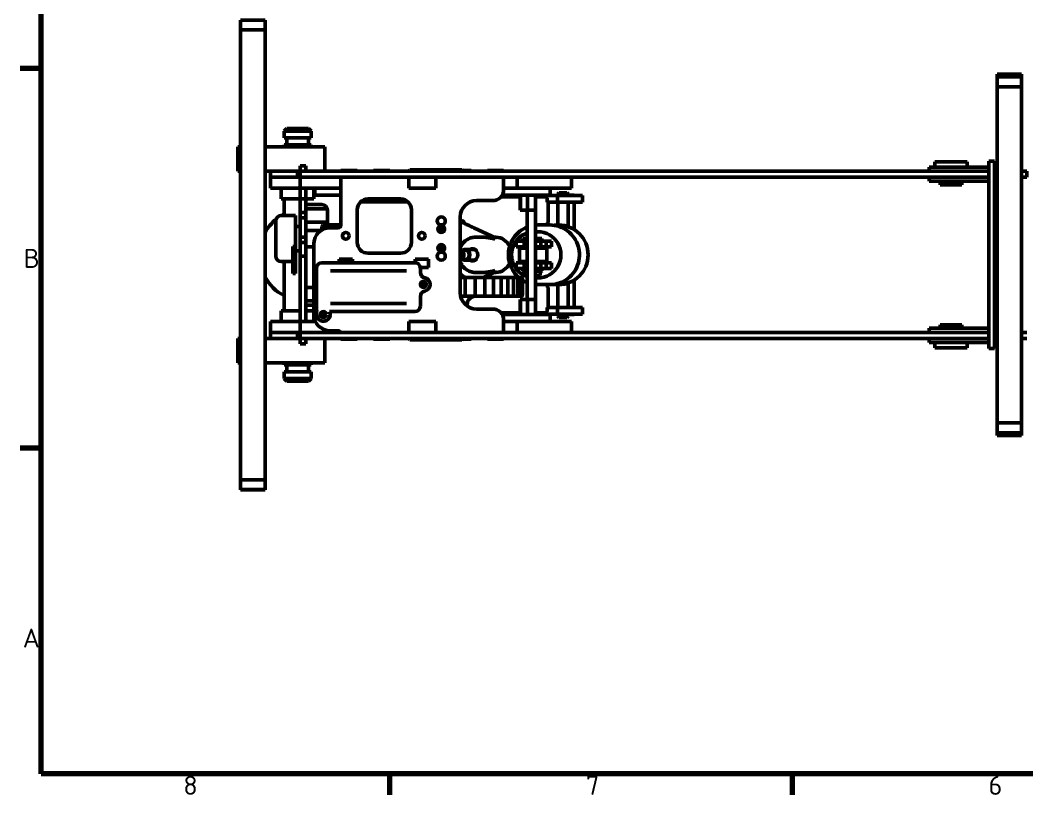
# Model space of a CAD drawing. Header units: millimetres. Extents: x 0 to 1188, y 0 to 840.
# Drawn here: x 12.2 to 383.5, y 12.2 to 297.8 of the extents above; entities that cross this region are included whole.
import ezdxf

# ---------------------------------------------------------------- set-up
doc = ezdxf.new("R2010")
doc.units = ezdxf.units.MM
doc.header["$LTSCALE"] = 2
doc.layers.add('Rahmen (ISO)', color=7, linetype='Continuous', lineweight=70)
doc.layers.add('Sichtbar (ISO)', color=7, linetype='Continuous', lineweight=50)
doc.styles.add('Notiztext (DIN)', font='isocpeur.ttf')

# ---------------------------------------------------------------- blocks, each defined once
blk = doc.blocks.new('Ränder Vorgaberahmen')
at = {"layer": 'Rahmen (ISO)'}
for p, q in [((10, 140), (6.1, 140)), ((10, 70), (6.1, 70)), ((74.25, 10), (74.25, 6.1)), ((148.5, 10), (148.5, 6.1))]:
    blk.add_line(p, q, dxfattribs=at)
at = {"layer": 'Rahmen (ISO)', "flags": 128}
blk.add_lwpolyline([(10, 10), (10, 410), (584, 410), (584, 10), (10, 10)], dxfattribs=at)
at = {"layer": 'Rahmen (ISO)', "char_height": 3.5, "attachment_point": 7, "style": 'Notiztext (DIN)'}
for s, insert in [('B', (6.75, 103.25)), ('A', (6.58, 33.25)), ('8', (36.2, 6.1)), ('7', (110.45, 6.1)), ('6', (184.7, 6.1))]:
    blk.add_mtext(s, dxfattribs=dict(at, insert=insert))

msp = doc.modelspace()

# ---------------------------------------------------------------- linework, layer by layer
at = {"layer": 'Sichtbar (ISO)'}
for p, q in [((102.53, 297.84), (93.53, 297.84)), ((93.53, 294.31), (93.53, 297.84)), ((102.53, 294.31), (102.53, 297.84)), ((93.53, 294.31), (102.53, 294.31)), ((93.53, 282.59), (93.53, 294.31)), ((102.53, 294.31), (102.53, 282.59)), ((93.53, 282.59), (93.53, 253.78)), ((102.53, 253.78), (102.53, 282.59)), ((372.53, 276.9), (372.53, 277.9)), ((381.53, 277.9), (372.53, 277.9)), ((381.53, 276.9), (372.53, 276.9)), ((372.53, 273.31), (372.53, 276.9)), ((381.53, 277.9), (381.53, 276.9)), ((381.53, 273.31), (381.53, 276.9)), ((372.53, 273.31), (381.53, 273.31)), ((372.53, 266.75), (372.53, 273.31)), ((381.53, 273.31), (381.53, 266.75)), ((372.53, 266.75), (372.53, 256.9)), ((381.53, 256.9), (381.53, 266.75)), ((110.53, 257.91), (109.53, 256.91)), ((119.53, 256.91), (109.53, 256.91)), ((109.53, 256.91), (109.53, 254.41)), ((110.53, 257.91), (118.53, 257.91)), ((118.53, 257.91), (119.53, 256.91)), ((119.53, 256.91), (119.53, 254.41)), ((372.53, 165.72), (372.53, 256.9)), ((381.53, 256.9), (381.53, 165.72)), ((93.53, 168.84), (93.53, 253.78)), ((102.53, 253.78), (102.53, 168.84)), ((119.53, 254.41), (109.53, 254.41)), ((110.53, 251.91), (110.53, 254.41)), ((118.53, 251.91), (118.53, 254.41)), ((92.53, 249.11), (92.53, 251.11)), ((93.53, 251.11), (92.53, 251.11)), ((92.53, 244.11), (92.53, 249.11)), ((114.53, 251.11), (102.53, 251.11)), ((102.53, 242.11), (102.53, 251.11)), ((109.53, 251.91), (119.53, 251.91)), ((109.53, 251.91), (109.53, 251.11)), ((114.53, 251.11), (124.53, 251.11)), ((119.53, 251.91), (119.53, 251.11)), ((124.53, 242.11), (124.53, 251.11)), ((349.53, 243.61), (349.53, 245.61)), ((361.53, 245.61), (349.53, 245.61)), ((361.53, 243.61), (361.53, 245.61)), ((369.53, 242.81), (369.53, 245.81)), ((371.53, 245.81), (369.53, 245.81)), ((371.53, 245.81), (371.53, 242.81)), ((92.53, 242.11), (92.53, 244.11)), ((92.53, 242.11), (93.53, 242.11)), ((111.99, 242.11), (102.53, 242.11)), ((104.53, 242.11), (104.53, 239.91)), ((111.99, 242.11), (112.56, 242.11)), ((114.53, 242.11), (112.56, 242.11)), ((114.53, 242.11), (115.53, 242.11)), ((114.53, 242.11), (114.53, 239.91)), ((115.53, 242.11), (115.53, 244.11)), ((117.53, 244.11), (115.53, 244.11)), ((115.53, 242.11), (117.29, 242.11)), ((115.53, 242.11), (115.53, 239.91)), ((117.29, 242.11), (127.18, 242.11)), ((117.53, 244.11), (117.53, 242.11)), ((127.18, 242.11), (132.84, 242.11)), ((130.53, 242.41), (136.53, 242.41)), ((130.53, 242.41), (130.53, 242.11)), ((132.84, 242.11), (188.21, 242.11)), ((136.53, 242.41), (136.53, 242.11)), ((142.53, 242.41), (148.53, 242.41)), ((142.53, 242.11), (142.53, 242.41)), ((148.53, 242.41), (148.53, 242.11)), ((155.93, 242.61), (155.53, 242.21)), ((172.53, 242.21), (155.53, 242.21)), ((155.53, 242.11), (155.53, 242.21)), ((155.93, 242.61), (175.13, 242.61)), ((178.53, 242.41), (172.53, 242.41)), ((172.53, 242.41), (172.53, 242.11)), ((175.13, 242.61), (175.33, 242.41)), ((178.53, 242.11), (178.53, 242.41)), ((190.53, 242.41), (184.53, 242.41)), ((184.53, 242.41), (184.53, 242.11)), ((188.21, 242.11), (193.87, 242.11)), ((190.53, 242.11), (190.53, 242.41)), ((193.87, 242.11), (214.88, 242.11)), ((219.19, 242.11), (214.88, 242.11)), ((219.19, 242.11), (369.53, 242.11)), ((347.53, 243.61), (349.03, 243.61)), ((347.53, 243.61), (347.53, 242.11)), ((349.03, 243.61), (362.3, 243.61)), ((362.3, 243.61), (363.66, 243.61)), ((365.03, 243.61), (363.66, 243.61)), ((365.03, 243.61), (369.53, 243.61)), ((369.53, 179.81), (369.53, 242.81)), ((371.53, 243.61), (372.53, 243.61)), ((371.53, 179.81), (371.53, 242.81)), ((372.53, 242.11), (371.53, 242.11)), ((382.21, 242.11), (381.53, 242.11)), ((382.21, 242.11), (383.53, 242.11)), ((383.53, 239.91), (383.53, 242.11)), ((108.98, 239.91), (104.53, 239.91)), ((104.53, 239.91), (104.53, 235.91)), ((108.98, 239.91), (112.56, 239.91)), ((112.56, 239.91), (113.74, 239.91)), ((114.53, 239.91), (113.74, 239.91)), ((115.53, 239.91), (114.53, 239.91)), ((117.29, 239.91), (115.53, 239.91)), ((115.53, 239.91), (115.53, 235.91)), ((117.29, 239.91), (127.18, 239.91)), ((132.84, 239.91), (127.18, 239.91)), ((130.53, 239.91), (130.53, 222.31)), ((188.21, 239.91), (132.84, 239.91)), ((155.53, 239.91), (155.53, 235.91)), ((165.53, 239.91), (165.53, 235.91)), ((193.87, 239.91), (188.21, 239.91)), ((190.53, 235.31), (190.53, 239.91)), ((195.53, 239.91), (193.87, 239.91)), ((195.53, 239.91), (195.57, 239.91)), ((215.43, 239.91), (195.57, 239.91)), ((195.57, 239.91), (195.57, 235.91)), ((215.43, 239.91), (219.19, 239.91)), ((215.53, 235.91), (215.53, 239.91)), ((369.53, 239.91), (219.19, 239.91)), ((347.53, 239.91), (347.53, 238.41)), ((349.03, 238.41), (347.53, 238.41)), ((362.3, 238.41), (349.03, 238.41)), ((351.53, 238.41), (351.53, 237.11)), ((359.53, 238.41), (359.53, 237.11)), ((363.66, 238.41), (362.3, 238.41)), ((363.66, 238.41), (365.03, 238.41)), ((365.03, 238.41), (369.53, 238.41)), ((371.53, 239.91), (372.53, 239.91)), ((371.53, 238.41), (372.53, 238.41)), ((381.53, 239.91), (382.21, 239.91)), ((383.53, 239.91), (382.21, 239.91)), ((110.03, 235.91), (104.53, 235.91)), ((108.53, 231.91), (108.53, 235.91)), ((110.03, 235.91), (115.53, 235.91)), ((115.53, 235.91), (130.53, 235.91)), ((115.53, 235.91), (115.53, 233.91)), ((117.53, 233.91), (117.53, 235.91)), ((120.53, 231.91), (120.53, 235.91)), ((120.95, 235.81), (120.53, 235.81)), ((120.95, 235.91), (120.95, 233.31)), ((155.53, 235.91), (165.53, 235.91)), ((190.53, 235.91), (195.57, 235.91)), ((195.57, 235.91), (215.53, 235.91)), ((207.65, 235.91), (207.65, 233.31)), ((211, 234.21), (210.5, 233.71)), ((211, 234.21), (213.8, 234.21)), ((213.8, 234.21), (214.3, 233.71)), ((351.53, 237.11), (359.53, 237.11)), ((115.53, 231.91), (108.53, 231.91)), ((109.53, 225.81), (109.53, 231.91)), ((115.53, 233.91), (115.53, 231.91)), ((117.53, 231.91), (115.53, 231.91)), ((115.53, 230.91), (115.53, 231.91)), ((115.53, 227.91), (115.53, 230.91)), ((117.53, 231.91), (117.53, 233.91)), ((120.53, 231.91), (117.53, 231.91)), ((117.53, 231.91), (117.53, 230.91)), ((117.53, 227.91), (117.53, 230.91)), ((120.95, 233.31), (130.53, 233.31)), ((137.77, 230.81), (155.28, 230.81)), ((155.17, 230.91), (137.88, 230.91)), ((140.16, 230.91), (140.16, 231.89)), ((140.53, 231.91), (152.53, 231.91)), ((141.13, 231.91), (141.13, 230.91)), ((141.24, 231.31), (141.38, 231.31)), ((141.49, 231.91), (141.49, 230.91)), ((144.49, 231.91), (144.49, 230.91)), ((153.93, 230.91), (152.95, 231.89)), ((180.53, 231.31), (186.53, 231.31)), ((189.57, 232.71), (196.64, 232.71)), ((189.93, 233.21), (196.64, 233.21)), ((189.99, 233.31), (207.65, 233.31)), ((196.64, 229.31), (196.64, 233.31)), ((196.81, 233.31), (196.81, 229.31)), ((199.31, 229.31), (199.31, 233.31)), ((199.31, 229.31), (199.31, 233.31)), ((202.31, 233.31), (202.31, 229.31)), ((202.31, 233.21), (205.38, 233.21)), ((202.31, 232.71), (205.44, 232.71)), ((210.44, 233.21), (205.38, 233.21)), ((205.38, 233.21), (205.38, 232.71)), ((206.65, 230.71), (206.65, 231.71)), ((206.65, 230.71), (206.92, 230.71)), ((206.84, 233.31), (206.84, 233.21)), ((206.92, 230.71), (210.44, 230.71)), ((206.92, 230.71), (206.92, 223.21)), ((210.17, 233.21), (210.17, 233.31)), ((210.5, 233.31), (210.17, 233.31)), ((210.44, 230.71), (210.44, 233.21)), ((217.73, 233.21), (210.44, 233.21)), ((217.73, 230.71), (210.44, 230.71)), ((214.3, 233.71), (210.5, 233.71)), ((210.5, 233.21), (210.5, 233.71)), ((210.5, 222.31), (210.5, 230.71)), ((214.3, 233.21), (214.3, 233.71)), ((214.3, 233.31), (216.51, 233.31)), ((214.3, 221.71), (214.3, 230.71)), ((216.51, 233.21), (216.51, 233.31)), ((216.51, 220.66), (216.51, 230.71)), ((217.73, 233.21), (219.68, 233.21)), ((219.68, 230.71), (217.73, 230.71)), ((219.68, 233.21), (219.68, 230.71)), ((115.53, 226.91), (115.53, 227.91)), ((115.53, 226.91), (117.53, 226.91)), ((115.53, 226.91), (115.53, 224.91)), ((117.53, 229.81), (123.53, 229.81)), ((125.46, 228.31), (117.53, 228.31)), ((117.53, 227.91), (117.53, 226.91)), ((117.53, 224.91), (117.53, 226.91)), ((125.53, 227.81), (125.53, 222.31)), ((136.53, 215.91), (136.53, 227.91)), ((156.53, 227.91), (156.53, 215.91)), ((196.8, 227.81), (196.65, 227.81)), ((196.8, 227.81), (199.3, 227.81)), ((199.3, 227.81), (202.3, 227.81)), ((106.53, 210.81), (106.53, 223.81)), ((113.73, 225.81), (108.53, 225.81)), ((113.73, 214.44), (113.73, 225.81)), ((115.53, 223.91), (115.53, 224.91)), ((117.53, 224.91), (115.53, 224.91)), ((115.53, 223.91), (115.53, 218.81)), ((117.53, 224.91), (117.53, 223.91)), ((117.53, 218.81), (117.53, 223.91)), ((117.53, 223.31), (119.61, 223.31)), ((125.53, 223.31), (119.61, 223.31)), ((174.53, 197.31), (174.53, 225.31)), ((175.15, 223.81), (174.53, 223.81)), ((175.99, 222.93), (176.57, 222.67)), ((199.16, 226.31), (199.16, 219.18)), ((199.26, 220.31), (199.26, 226.31)), ((202.26, 226.31), (202.26, 220.31)), ((206.92, 223.21), (206.67, 223.21)), ((206.68, 222.71), (206.68, 223.21)), ((113.73, 221.81), (115.53, 221.81)), ((117.53, 220.31), (123.21, 220.31)), ((123.43, 221.81), (123.93, 222.31)), ((123.43, 220.45), (123.43, 221.81)), ((123.93, 222.31), (123.93, 220.72)), ((130.53, 222.31), (123.93, 222.31)), ((129.53, 221.31), (126.53, 221.31)), ((179.58, 221.27), (186.2, 218.21)), ((202.26, 219.81), (203.19, 219.81)), ((203.24, 222.31), (207.55, 222.31)), ((210.69, 222.31), (210.74, 222.31)), ((115.53, 217.81), (115.53, 218.81)), ((115.53, 217.81), (117.53, 217.81)), ((115.53, 217.81), (115.53, 215.81)), ((117.53, 215.81), (115.53, 215.81)), ((115.53, 214.81), (115.53, 215.81)), ((117.53, 218.81), (117.53, 217.81)), ((117.53, 215.81), (117.53, 217.81)), ((117.53, 215.81), (117.53, 214.81)), ((180.01, 217.81), (183, 217.81)), ((186.21, 218.2), (187.24, 217.71)), ((187.04, 217.81), (187.72, 217.81)), ((187.24, 217.08), (187.24, 217.71)), ((195.15, 216.31), (195.12, 216.31)), ((195.12, 216.31), (195.12, 216.31)), ((195.12, 214.31), (195.12, 216.31)), ((198.16, 216.31), (195.15, 216.31)), ((195.15, 216.31), (195.15, 214.31)), ((197.63, 217.31), (199.16, 217.31)), ((197.63, 217.31), (197.63, 216.31)), ((199.16, 216.31), (198.16, 216.31)), ((198.16, 214.31), (198.16, 216.31)), ((199.16, 218.31), (199.16, 216.31)), ((199.16, 216.31), (199.17, 216.31)), ((199.17, 216.31), (199.16, 216.31)), ((199.16, 214.31), (199.16, 216.31)), ((199.17, 216.31), (199.17, 214.31)), ((199.17, 214.31), (199.17, 216.31)), ((199.22, 214.31), (199.22, 216.31)), ((199.22, 216.31), (199.25, 216.31)), ((199.25, 216.31), (199.22, 216.31)), ((199.22, 214.31), (199.22, 216.31)), ((199.25, 216.31), (199.25, 214.31)), ((199.25, 214.31), (199.25, 216.31)), ((199.27, 204.31), (199.27, 218.31)), ((202.27, 218.31), (202.27, 204.31)), ((202.27, 217.31), (204.63, 217.31)), ((202.27, 216.31), (204.27, 216.31)), ((202.27, 216.31), (202.27, 214.31)), ((206.26, 216.31), (204.27, 216.31)), ((204.27, 216.31), (204.27, 214.31)), ((204.63, 217.31), (204.63, 216.31)), ((206.26, 214.31), (206.26, 216.31)), ((208.23, 216.31), (206.26, 216.31)), ((208.23, 214.31), (208.23, 216.31)), ((112.73, 214.44), (113.73, 214.44)), ((112.73, 204.44), (112.73, 214.44)), ((113.73, 204.44), (113.73, 214.44)), ((113.73, 212.81), (115.53, 212.81)), ((115.53, 214.81), (115.53, 211.81)), ((115.53, 210.81), (115.53, 211.81)), ((117.53, 211.81), (117.53, 214.81)), ((117.53, 214.31), (120.53, 214.31)), ((117.53, 211.81), (117.53, 210.81)), ((120.53, 215.31), (120.53, 189.31)), ((152.53, 211.91), (140.53, 211.91)), ((176.35, 213.06), (174.53, 213.06)), ((179.93, 213.31), (176.35, 213.31)), ((195.12, 214.31), (195.15, 214.31)), ((195.12, 214.31), (195.12, 214.31)), ((195.15, 214.31), (198.16, 214.31)), ((196.39, 213.81), (199.16, 213.81)), ((196.39, 213.81), (196.39, 208.81)), ((198.13, 213.81), (198.13, 214.31)), ((198.16, 214.31), (199.16, 214.31)), ((199.16, 214.31), (199.16, 208.31)), ((199.17, 214.31), (199.16, 214.31)), ((199.17, 214.31), (199.16, 214.31)), ((199.25, 214.31), (199.22, 214.31)), ((199.22, 214.31), (199.25, 214.31)), ((202.27, 214.31), (204.27, 214.31)), ((202.27, 213.81), (205.86, 213.81)), ((204.13, 213.81), (204.13, 214.31)), ((204.27, 214.31), (206.26, 214.31)), ((206.45, 213.81), (205.86, 213.81)), ((206.26, 214.31), (208.23, 214.31)), ((206.45, 213.81), (206.45, 208.81)), ((112.73, 208.81), (108.53, 208.81)), ((109.53, 190.71), (109.53, 208.81)), ((115.53, 210.81), (115.53, 209.81)), ((115.53, 210.81), (117.53, 210.81)), ((115.53, 209.81), (115.53, 186.71)), ((117.53, 209.81), (117.53, 210.81)), ((117.53, 186.71), (117.53, 209.81)), ((157.82, 208.41), (123.54, 208.41)), ((134.79, 209.66), (129.84, 209.66)), ((129.84, 209.66), (129.84, 208.41)), ((134.79, 208.41), (134.79, 209.66)), ((157.89, 209.66), (157.89, 208.41)), ((162.84, 209.66), (157.89, 209.66)), ((162.84, 209.66), (162.84, 206.66)), ((176.35, 209.56), (174.53, 209.56)), ((179.93, 209.31), (176.35, 209.31)), ((195.15, 208.31), (195.12, 208.31)), ((195.12, 208.31), (195.12, 208.31)), ((195.12, 206.31), (195.12, 208.31)), ((198.16, 208.31), (195.15, 208.31)), ((195.15, 208.31), (195.15, 206.31)), ((199.16, 208.81), (196.39, 208.81)), ((198.13, 208.31), (198.13, 208.81)), ((199.16, 208.31), (198.16, 208.31)), ((198.16, 206.31), (198.16, 208.31)), ((199.16, 208.31), (199.17, 208.31)), ((199.17, 208.31), (199.16, 208.31)), ((199.16, 206.31), (199.16, 208.31)), ((199.17, 208.31), (199.17, 206.31)), ((199.17, 206.31), (199.17, 208.31)), ((199.22, 206.31), (199.22, 208.31)), ((199.22, 208.31), (199.25, 208.31)), ((199.25, 208.31), (199.22, 208.31)), ((199.22, 206.31), (199.22, 208.31)), ((199.25, 208.31), (199.25, 206.31)), ((199.25, 206.31), (199.25, 208.31)), ((205.86, 208.81), (202.27, 208.81)), ((202.27, 208.31), (204.27, 208.31)), ((202.27, 208.31), (202.27, 206.31)), ((204.13, 208.31), (204.13, 208.81)), ((206.26, 208.31), (204.27, 208.31)), ((204.27, 208.31), (204.27, 206.31)), ((206.45, 208.81), (205.86, 208.81)), ((206.26, 206.31), (206.26, 208.31)), ((208.23, 208.31), (206.26, 208.31)), ((208.23, 206.31), (208.23, 208.31)), ((113.73, 204.44), (112.73, 204.44)), ((121.54, 206.41), (121.54, 191.39)), ((126.68, 205.41), (154.68, 205.41)), ((162.84, 206.66), (159.8, 206.66)), ((159.82, 204.82), (159.82, 206.41)), ((180.01, 204.81), (183, 204.81)), ((186.2, 204.41), (183.16, 203.01)), ((187.24, 204.91), (186.21, 204.42)), ((187.04, 204.81), (187.72, 204.81)), ((187.24, 204.91), (187.24, 205.54)), ((195.12, 206.31), (195.15, 206.31)), ((195.12, 206.31), (195.12, 206.31)), ((195.15, 206.31), (198.16, 206.31)), ((197.63, 205.81), (199.16, 205.81)), ((197.63, 205.43), (197.63, 205.81)), ((197.63, 205.43), (199.16, 205.43)), ((197.76, 205.31), (197.63, 205.43)), ((199.16, 205.31), (197.76, 205.31)), ((198.13, 206.11), (198.13, 206.31)), ((198.13, 206.11), (199.16, 206.11)), ((198.31, 205.81), (198.13, 206.11)), ((198.27, 203.71), (198.13, 205.31)), ((198.16, 206.31), (199.16, 206.31)), ((199.16, 206.31), (199.16, 204.31)), ((199.17, 206.31), (199.16, 206.31)), ((199.17, 206.31), (199.16, 206.31)), ((199.25, 206.31), (199.22, 206.31)), ((199.22, 206.31), (199.25, 206.31)), ((202.27, 206.31), (204.27, 206.31)), ((202.27, 206.11), (204.13, 206.11)), ((202.27, 205.81), (204.63, 205.81)), ((202.27, 205.43), (204.63, 205.43)), ((204.51, 205.31), (202.27, 205.31)), ((203.96, 205.81), (204.13, 206.11)), ((203.99, 203.71), (204.13, 205.31)), ((204.13, 206.11), (204.13, 206.31)), ((204.27, 206.31), (206.26, 206.31)), ((204.51, 205.31), (204.63, 205.43)), ((204.63, 205.43), (204.63, 205.81)), ((206.26, 206.31), (208.23, 206.31)), ((175.55, 203.01), (174.53, 203.01)), ((175.55, 203.01), (175.72, 203.01)), ((175.75, 203.01), (175.72, 203.01)), ((179.27, 203.01), (175.75, 203.01)), ((176.35, 202.41), (176.35, 196.61)), ((179.27, 203.01), (179.43, 203.01)), ((182.77, 203.01), (179.43, 203.01)), ((180.04, 196.61), (180.04, 202.41)), ((182.77, 203.01), (182.91, 203.01)), ((185.98, 203.01), (182.91, 203.01)), ((183.55, 196.61), (183.55, 202.41)), ((185.98, 203.01), (186.11, 203.01)), ((188.86, 203.01), (186.11, 203.01)), ((186.77, 196.61), (186.77, 202.41)), ((188.86, 203.01), (188.97, 203.01)), ((191.35, 203.01), (188.97, 203.01)), ((189.64, 196.61), (189.64, 202.41)), ((191.35, 203.01), (191.45, 203.01)), ((193.42, 203.01), (191.45, 203.01)), ((192.13, 196.61), (192.13, 202.41)), ((193.42, 203.01), (193.5, 203.01)), ((195.03, 203.01), (193.5, 203.01)), ((194.18, 196.61), (194.18, 202.41)), ((195.03, 203.01), (195.09, 203.01)), ((196.16, 203.01), (195.09, 203.01)), ((195.76, 196.61), (195.76, 202.41)), ((196.16, 203.01), (196.2, 203.01)), ((196.79, 203.01), (196.2, 203.01)), ((196.79, 203.01), (196.8, 203.01)), ((196.9, 203.01), (196.8, 203.01)), ((196.84, 196.61), (196.84, 202.41)), ((197.42, 196.61), (197.42, 202.41)), ((197.51, 196.61), (197.51, 202.41)), ((199.16, 203.71), (198.27, 203.71)), ((199.16, 203.44), (199.16, 196.31)), ((199.26, 196.31), (199.26, 202.31)), ((202.26, 202.81), (203.19, 202.81)), ((202.26, 202.31), (202.26, 196.31)), ((203.99, 203.71), (202.27, 203.71)), ((214.3, 191.91), (214.3, 200.91)), ((216.51, 191.91), (216.51, 201.96)), ((119.61, 199.31), (117.53, 199.31)), ((119.61, 199.31), (120.53, 199.31)), ((203.24, 200.31), (207.55, 200.31)), ((206.67, 199.21), (206.92, 199.21)), ((206.68, 199.21), (206.68, 199.71)), ((206.92, 199.21), (206.92, 191.91)), ((210.5, 191.91), (210.5, 200.31)), ((210.69, 200.31), (210.74, 200.31)), ((117.53, 194.31), (120.53, 194.31)), ((154.68, 193.41), (126.68, 193.41)), ((159.82, 192.41), (159.82, 196)), ((174.67, 196.01), (175.55, 196.01)), ((175.72, 196.01), (175.55, 196.01)), ((175.72, 196.01), (175.75, 196.01)), ((175.75, 196.01), (179.27, 196.01)), ((179.43, 196.01), (179.27, 196.01)), ((179.43, 196.01), (182.77, 196.01)), ((182.91, 196.01), (182.77, 196.01)), ((182.91, 196.01), (185.98, 196.01)), ((186.11, 196.01), (185.98, 196.01)), ((186.11, 196.01), (188.86, 196.01)), ((188.97, 196.01), (188.86, 196.01)), ((188.97, 196.01), (191.35, 196.01)), ((191.45, 196.01), (191.35, 196.01)), ((191.45, 196.01), (193.42, 196.01)), ((193.5, 196.01), (193.42, 196.01)), ((193.5, 196.01), (195.03, 196.01)), ((195.09, 196.01), (195.03, 196.01)), ((195.09, 196.01), (196.16, 196.01)), ((196.2, 196.01), (196.16, 196.01)), ((196.2, 196.01), (196.79, 196.01)), ((196.64, 189.31), (196.64, 193.31)), ((196.65, 194.81), (196.8, 194.81)), ((196.8, 196.01), (196.79, 196.01)), ((196.8, 196.01), (196.9, 196.01)), ((199.3, 194.81), (196.8, 194.81)), ((196.81, 193.31), (196.81, 189.31)), ((202.3, 194.81), (199.3, 194.81)), ((199.31, 189.31), (199.31, 193.31)), ((199.31, 193.31), (199.31, 189.31)), ((202.31, 193.31), (202.31, 189.31)), ((108.53, 190.71), (115.53, 190.71)), ((108.53, 190.71), (108.53, 186.71)), ((120.53, 192.81), (117.53, 192.81)), ((117.53, 190.71), (120.53, 190.71)), ((126.28, 190.41), (157.82, 190.41)), ((186.53, 191.31), (180.53, 191.31)), ((196.64, 189.91), (189.57, 189.91)), ((196.64, 189.41), (189.93, 189.41)), ((205.44, 189.91), (202.31, 189.91)), ((205.38, 189.41), (202.31, 189.41)), ((205.38, 189.91), (205.38, 189.41)), ((205.38, 189.41), (210.44, 189.41)), ((206.65, 191.91), (206.65, 190.91)), ((206.65, 191.91), (206.92, 191.91)), ((206.84, 189.31), (206.84, 189.41)), ((210.44, 191.91), (206.92, 191.91)), ((210.17, 189.41), (210.17, 189.31)), ((210.44, 189.41), (210.44, 191.91)), ((217.73, 191.91), (210.44, 191.91)), ((217.73, 189.41), (210.44, 189.41)), ((210.5, 188.71), (210.5, 189.41)), ((214.3, 188.71), (214.3, 189.41)), ((216.51, 189.31), (216.51, 189.41)), ((217.73, 191.91), (219.68, 191.91)), ((219.68, 189.41), (217.73, 189.41)), ((219.68, 191.91), (219.68, 189.41)), ((104.53, 186.71), (110.03, 186.71)), ((104.53, 186.71), (104.53, 182.71)), ((115.53, 186.71), (110.03, 186.71)), ((121.12, 186.71), (115.53, 186.71)), ((115.53, 186.71), (115.53, 182.71)), ((120.53, 189.31), (120.53, 186.71)), ((120.53, 186.81), (120.95, 186.81)), ((120.95, 187.09), (120.95, 186.71)), ((123.29, 189.31), (124.79, 189.31)), ((165.53, 186.71), (155.53, 186.71)), ((155.53, 186.71), (155.53, 182.71)), ((165.53, 186.71), (165.53, 182.71)), ((189.99, 189.31), (207.65, 189.31)), ((190.53, 182.71), (190.53, 187.31)), ((190.53, 186.71), (195.57, 186.71)), ((215.53, 186.71), (195.57, 186.71)), ((195.57, 186.71), (195.57, 182.71)), ((207.65, 189.31), (207.65, 186.71)), ((210.5, 189.31), (210.17, 189.31)), ((210.5, 188.71), (214.3, 188.71)), ((211, 188.21), (210.5, 188.71)), ((213.8, 188.21), (211, 188.21)), ((213.8, 188.21), (214.3, 188.71)), ((214.3, 189.31), (216.51, 189.31)), ((215.53, 182.71), (215.53, 186.71)), ((104.53, 182.71), (108.98, 182.71)), ((104.53, 182.71), (104.53, 180.51)), ((108.98, 182.71), (112.56, 182.71)), ((113.74, 182.71), (112.56, 182.71)), ((113.74, 182.71), (114.53, 182.71)), ((114.53, 182.71), (115.53, 182.71)), ((114.53, 182.71), (114.53, 180.51)), ((115.53, 182.71), (117.29, 182.71)), ((115.53, 182.71), (115.53, 180.51)), ((117.29, 182.71), (127.18, 182.71)), ((126.53, 183.31), (129.53, 183.31)), ((127.18, 182.71), (132.84, 182.71)), ((132.84, 182.71), (188.21, 182.71)), ((188.21, 182.71), (193.87, 182.71)), ((193.87, 182.71), (195.53, 182.71)), ((195.53, 182.71), (195.57, 182.71)), ((195.57, 182.71), (215.43, 182.71)), ((219.19, 182.71), (215.43, 182.71)), ((219.19, 182.71), (369.53, 182.71)), ((347.53, 184.21), (349.03, 184.21)), ((347.53, 184.21), (347.53, 182.71)), ((349.03, 184.21), (362.3, 184.21)), ((359.53, 185.51), (351.53, 185.51)), ((351.53, 184.21), (351.53, 185.51)), ((359.53, 184.21), (359.53, 185.51)), ((362.3, 184.21), (363.66, 184.21)), ((365.03, 184.21), (363.66, 184.21)), ((365.03, 184.21), (369.53, 184.21)), ((371.53, 184.21), (372.53, 184.21)), ((372.53, 182.71), (371.53, 182.71)), ((382.21, 182.71), (381.53, 182.71)), ((382.21, 182.71), (383.53, 182.71)), ((92.53, 178.51), (92.53, 180.51)), ((93.53, 180.51), (92.53, 180.51)), ((92.53, 173.51), (92.53, 178.51)), ((111.99, 180.51), (102.53, 180.51)), ((102.53, 171.51), (102.53, 180.51)), ((111.99, 180.51), (112.56, 180.51)), ((112.56, 180.51), (114.53, 180.51)), ((115.53, 180.51), (114.53, 180.51)), ((117.29, 180.51), (115.53, 180.51)), ((115.53, 178.51), (115.53, 180.51)), ((115.53, 178.51), (117.53, 178.51)), ((117.29, 180.51), (127.18, 180.51)), ((117.53, 180.51), (117.53, 178.51)), ((124.53, 171.51), (124.53, 180.51)), ((132.84, 180.51), (127.18, 180.51)), ((130.53, 180.51), (130.53, 180.21)), ((130.53, 180.21), (136.53, 180.21)), ((188.21, 180.51), (132.84, 180.51)), ((136.53, 180.21), (136.53, 180.51)), ((142.53, 180.51), (142.53, 180.21)), ((142.53, 180.21), (148.53, 180.21)), ((148.53, 180.21), (148.53, 180.51)), ((155.53, 180.51), (155.53, 180.41)), ((155.53, 180.41), (172.53, 180.41)), ((155.93, 180.01), (155.53, 180.41)), ((175.13, 180.01), (155.93, 180.01)), ((172.53, 180.21), (172.53, 180.51)), ((178.53, 180.21), (172.53, 180.21)), ((175.13, 180.01), (175.33, 180.21)), ((178.53, 180.51), (178.53, 180.21)), ((184.53, 180.21), (184.53, 180.51)), ((190.53, 180.21), (184.53, 180.21)), ((193.87, 180.51), (188.21, 180.51)), ((190.53, 180.21), (190.53, 180.51)), ((214.88, 180.51), (193.87, 180.51)), ((214.88, 180.51), (219.19, 180.51)), ((369.53, 180.51), (219.19, 180.51)), ((347.53, 180.51), (347.53, 179.01)), ((349.03, 179.01), (347.53, 179.01)), ((362.3, 179.01), (349.03, 179.01)), ((349.53, 179.01), (349.53, 177.01)), ((361.53, 179.01), (361.53, 177.01)), ((363.66, 179.01), (362.3, 179.01)), ((363.66, 179.01), (365.03, 179.01)), ((365.03, 179.01), (369.53, 179.01)), ((369.53, 176.81), (369.53, 179.81)), ((371.53, 180.51), (372.53, 180.51)), ((371.53, 179.81), (371.53, 176.81)), ((371.53, 179.01), (372.53, 179.01)), ((381.53, 180.51), (382.21, 180.51)), ((383.53, 180.51), (382.21, 180.51)), ((349.53, 177.01), (361.53, 177.01)), ((369.53, 176.81), (371.53, 176.81)), ((92.53, 171.51), (92.53, 173.51)), ((92.53, 171.51), (93.53, 171.51)), ((114.53, 171.51), (102.53, 171.51)), ((109.53, 170.71), (109.53, 171.51)), ((124.53, 171.51), (114.53, 171.51)), ((119.53, 170.71), (119.53, 171.51)), ((93.53, 168.84), (93.53, 140.03)), ((102.53, 140.03), (102.53, 168.84)), ((119.53, 170.71), (109.53, 170.71)), ((109.53, 168.21), (119.53, 168.21)), ((109.53, 165.71), (109.53, 168.21)), ((110.53, 170.71), (110.53, 168.21)), ((118.53, 170.71), (118.53, 168.21)), ((119.53, 165.71), (119.53, 168.21)), ((109.53, 165.71), (119.53, 165.71)), ((110.53, 164.71), (109.53, 165.71)), ((118.53, 164.71), (110.53, 164.71)), ((118.53, 164.71), (119.53, 165.71)), ((372.53, 165.72), (372.53, 155.87)), ((381.53, 155.87), (381.53, 165.72)), ((372.53, 149.31), (372.53, 155.87)), ((381.53, 155.87), (381.53, 149.31)), ((372.53, 145.73), (372.53, 149.31)), ((381.53, 149.31), (372.53, 149.31)), ((381.53, 145.73), (381.53, 149.31)), ((372.53, 145.73), (381.53, 145.73)), ((372.53, 144.72), (372.53, 145.73)), ((381.53, 145.73), (381.53, 144.72)), ((381.53, 144.72), (372.53, 144.72)), ((93.53, 128.31), (93.53, 140.03)), ((102.53, 140.03), (102.53, 128.31)), ((102.53, 128.31), (93.53, 128.31)), ((93.53, 124.77), (93.53, 128.31)), ((102.53, 124.77), (102.53, 128.31)), ((102.53, 124.77), (93.53, 124.77)), ((93.53, 124.72), (93.53, 124.77)), ((102.53, 124.72), (93.53, 124.72)), ((102.53, 124.72), (102.53, 124.77))]:
    msp.add_line(p, q, dxfattribs=at)
for centre, radius in [((167.53, 223.81), 1.5), ((132.31, 218.31), 1.25), ((160.36, 218.31), 1.25), ((167.53, 220.81), 1.25), ((167.53, 220.81), 1.1), ((167.53, 220.81), 0.8), ((167.53, 210.81), 1.5), ((167.53, 213.81), 1.25), ((167.53, 213.81), 1.1), ((167.53, 213.81), 0.8), ((160.92, 200.41), 1.1), ((160.92, 200.41), 0.75), ((124.04, 189.31), 1.1), ((124.04, 189.31), 0.75)]:
    msp.add_circle(centre, radius, dxfattribs=at)
for centre, radius, start, end in [((186.53, 235.31), 4, 270, 0), ((140.53, 227.91), 4, 90, 180), ((152.53, 227.91), 4, 0, 90), ((180.53, 225.31), 6, 90, 180), ((123.53, 227.81), 2, 0, 90), ((117.42, 211.31), 17, 129.3994, 151.1795), ((108.53, 223.81), 2, 90, 180), ((117.42, 211.31), 17, 117.6694, 121.467), ((126.53, 215.31), 6, 90, 180), ((129.53, 222.31), 1, 270, 0), ((167.53, 223.81), 1.8, 261.3622, 278.6378), ((140.53, 215.91), 4, 180, 270), ((152.53, 215.91), 4, 270, 0), ((167.53, 210.81), 1.8, 81.3622, 98.6378), ((108.53, 210.81), 2, 180, 270), ((123.54, 206.41), 2, 90, 180), ((157.82, 206.41), 2, 0, 90), ((161.82, 204.82), 2, 180, 258.463), ((177.13, 206.01), 3, 209.9264, 270), ((117.42, 211.31), 17, 208.8205, 242.3306), ((160.92, 200.41), 2.5, 281.537, 78.463), ((175.75, 202.41), 0.6, 0, 90), ((201.13, 207.69), 4.91, 234.3365, 246.3119), ((201.13, 207.69), 4.91, 283.3115, 305.6635), ((161.82, 196), 2, 101.537, 180), ((180.53, 197.31), 6, 180, 270), ((175.75, 196.61), 0.6, 270, 0), ((180.07, 193.01), 3, 90, 192.5876), ((123.54, 191.39), 2, 180, 184.9144), ((111.58, 190.36), 10, 355.185, 4.9144), ((124.04, 189.31), 2.5, 175.185, 26.1039), ((157.82, 192.41), 2, 270, 0), ((186.53, 187.31), 4, 0, 90), ((126.53, 189.31), 6, 180, 270), ((129.53, 182.31), 1, 23.5782, 90)]:
    msp.add_arc(centre, radius, start, end, dxfattribs=at)
for centre, major_axis, ratio, start_param, end_param in [((141.24, 230.31), (0, 1), 0.022374, 0, 0.927295), ((141.38, 230.31), (0, 1), 0.022374, 5.35589, 6.283185), ((196.65, 229.31), (0, -1.5), 0.00583, 4.712389, 6.283185), ((196.8, 229.31), (0, -1.5), 0.00583, 0, 1.570796), ((199.16, 226.31), (0, 1.5), 0.00583, 4.712389, 6.283185), ((199.27, 226.31), (0, 1.5), 0.00583, 0, 1.570796), ((199.3, 229.31), (0, -1.5), 0.00583, 0, 1.570796), ((199.3, 229.31), (0, -1.5), 0.00583, 0, 1.570796), ((202.27, 226.31), (0, 1.5), 0.00583, 0, 1.570796), ((202.3, 229.31), (0, -1.5), 0.00583, 0, 1.570796), ((199.16, 219.18), (0, 1), 0.00583, 3.665191, 4.712389), ((199.27, 220.31), (0, -1), 0.00583, 4.712389, 6.283185), ((199.27, 218.31), (0, 1), 0.00583, 4.712389, 6.283185), ((202.27, 220.31), (0, -1), 0.00583, 4.712389, 6.283185), ((202.27, 218.31), (0, 1), 0.00583, 4.712389, 6.283185), ((203.19, 211.31), (0, -8.5), 0.995187, 0, 3.141593), ((210.74, 211.31), (0, 11), 0.995187, 3.141593, 6.283185), ((185.79, 216.19), (-1.22, 1.99), 0.786754, 5.406357, 6.646753), ((182.09, 211.31), (11.17, 0), 0.582004, 1.091068, 1.390392), ((187.72, 211.31), (0, 6.5), 0.872788, 5.20234, 6.283185), ((174.39, 211.31), (0, -1.75), 0.872788, 0.088246, 3.053347), ((176.35, 211.31), (0, -2), 0.872788, 5.777825, 9.930138), ((176.35, 211.31), (0, 1.75), 0.872788, 3.141593, 6.283185), ((179.03, 211.31), (0, 2.25), 0.872788, 2.66571, 6.759068), ((179.52, 211.31), (0, 2.25), 0.872788, 0.124598, 0.475882), ((179.52, 211.31), (0, -2.25), 0.872788, 5.807303, 6.158587), ((187.72, 211.31), (0, -6.5), 0.872788, 0, 1.080846), ((182.09, 211.31), (11.17, 0), 0.582004, 4.892793, 5.192118), ((185.79, 206.43), (-1.22, -1.99), 0.786754, 5.919618, 7.160013), ((199.16, 203.44), (0, 1), 0.00583, 4.712389, 5.759587), ((199.27, 204.31), (0, -1), 0.00583, 0, 1.570796), ((202.27, 204.31), (0, -1), 0.00583, 0, 1.570796), ((199.27, 202.31), (0, 1), 0.00583, 0, 1.570796), ((202.27, 202.31), (0, 1), 0.00583, 0, 1.570796), ((201.51, 207.69), (0, -4.88), 0.599356, 0.261987, 0.29423), ((200.56, 207.14), (-3.31, 3.44), 0.693367, 2.625847, 2.650389), ((196.65, 193.31), (0, 1.5), 0.00583, 0, 1.570796), ((196.8, 193.31), (0, 1.5), 0.00583, 4.712389, 6.283185), ((199.16, 196.31), (0, -1.5), 0.00583, 0, 1.570796), ((199.27, 196.31), (0, -1.5), 0.00583, 4.712389, 6.283185), ((199.3, 193.31), (0, 1.5), 0.00583, 4.712389, 6.283185), ((199.3, 193.31), (0, 1.5), 0.00583, 4.712389, 6.283185), ((202.27, 196.31), (0, -1.5), 0.00583, 4.712389, 6.283185), ((202.3, 193.31), (0, 1.5), 0.00583, 4.712389, 6.283185)]:
    msp.add_ellipse(centre, major_axis=major_axis, ratio=ratio, start_param=start_param, end_param=end_param, dxfattribs=at)
for centre, major_axis in [((196.66, 230.31), (0, 0.85)), ((196.79, 230.31), (0, 0.85)), ((196.66, 192.31), (0, -0.85)), ((196.79, 192.31), (0, -0.85))]:
    msp.add_ellipse(centre, major_axis=major_axis, ratio=0.00583, dxfattribs=at)
for points, knots in [([(206.65, 231.71), (206.65, 231.75), (206.64, 231.81), (206.63, 231.9), (206.61, 231.95), (206.55, 232.12), (206.48, 232.23), (206.3, 232.43), (206.16, 232.53), (205.85, 232.67), (205.63, 232.71), (205.44, 232.71)], [0, 0, 0, 0, 0.013473, 0.013473, 0.0286433, 0.0286433, 0.0718257, 0.0718257, 0.1392131, 0.1392131, 0.2379717, 0.2379717, 0.2379717, 0.2379717]), ([(174.53, 223.3), (174.57, 223.3), (174.61, 223.3), (174.77, 223.28), (174.88, 223.27), (175.11, 223.23), (175.23, 223.2), (175.45, 223.14), (175.56, 223.11), (175.78, 223.03), (175.89, 222.98), (175.99, 222.93)], [1.6268286, 1.6268286, 1.6268286, 1.6268286, 1.6580628, 1.6580628, 1.7453293, 1.7453293, 1.8325957, 1.8325957, 1.9198622, 1.9198622, 2.0071286, 2.0071286, 2.0071286, 2.0071286]), ([(174.71, 223.81), (174.82, 223.81), (174.94, 223.78), (175.17, 223.68), (175.27, 223.6), (175.43, 223.43), (175.5, 223.31), (175.56, 223.16), (175.57, 223.13), (175.57, 223.1)], [0.1516098, 0.1516098, 0.1516098, 0.1516098, 0.189867, 0.189867, 0.2281243, 0.2281243, 0.2657721, 0.2657721, 0.2747146, 0.2747146, 0.2747146, 0.2747146]), ([(176.05, 222.91), (176.04, 223), (176.02, 223.1), (175.94, 223.31), (175.87, 223.43), (175.71, 223.6), (175.61, 223.68), (175.38, 223.78), (175.26, 223.81), (175.15, 223.81)], [0.3131186, 0.3131186, 0.3131186, 0.3131186, 0.3409579, 0.3409579, 0.3786068, 0.3786068, 0.4168326, 0.4168326, 0.4550583, 0.4550583, 0.4550583, 0.4550583]), ([(179.58, 221.27), (179.39, 221.35), (179.21, 221.44), (178.82, 221.62), (178.63, 221.71), (178.23, 221.89), (178.02, 221.99), (177.61, 222.18), (177.41, 222.28), (176.99, 222.47), (176.78, 222.57), (176.57, 222.67)], [1.0471976, 1.0471976, 1.0471976, 1.0471976, 1.1519173, 1.1519173, 1.2566371, 1.2566371, 1.3613568, 1.3613568, 1.4660766, 1.4660766, 1.5707963, 1.5707963, 1.5707963, 1.5707963]), ([(196.06, 203.01), (195.38, 203.6), (194.78, 204.27), (193.6, 205.96), (193.09, 207.03), (192.42, 209.28), (192.26, 210.46), (192.33, 212.8), (192.55, 213.97), (193.35, 216.18), (193.93, 217.21), (195.38, 219.05), (196.25, 219.86), (197.84, 220.9), (198.49, 221.25), (199.16, 221.52)], [2.286523, 2.286523, 2.286523, 2.286523, 2.53051, 2.53051, 2.850557, 2.850557, 3.170671, 3.170671, 3.490807, 3.490807, 3.810912, 3.810912, 4.130944, 4.130944, 4.330857, 4.330857, 4.330857, 4.330857]), ([(199.16, 219.35), (198.34, 219.06), (197.56, 218.65), (196.14, 217.59), (195.5, 216.93), (194.47, 215.45), (194.07, 214.62), (193.55, 212.88), (193.43, 211.97), (193.48, 210.16), (193.65, 209.26), (194.27, 207.55), (194.72, 206.75), (195.84, 205.33), (196.51, 204.7), (197.7, 203.92), (198.16, 203.68), (198.63, 203.48)], [1.901763, 1.901763, 1.901763, 1.901763, 2.209639, 2.209639, 2.529457, 2.529457, 2.849678, 2.849678, 3.170212, 3.170212, 3.490848, 3.490848, 3.811339, 3.811339, 4.131489, 4.131489, 4.314392, 4.314392, 4.314392, 4.314392]), ([(206.68, 222.71), (206.68, 222.66), (206.68, 222.62), (206.67, 222.53), (206.67, 222.48), (206.66, 222.39), (206.66, 222.35), (206.65, 222.31)], [0, 0, 0, 0, 0.00898525, 0.00898525, 0.019912, 0.019912, 0.03223316, 0.03223316, 0.03223316, 0.03223316]), ([(207.55, 222.31), (208.72, 222.31), (209.89, 222.12), (212.11, 221.38), (213.15, 220.83), (215.03, 219.43), (215.85, 218.58), (217.19, 216.66), (217.71, 215.59), (218.38, 213.34), (218.53, 212.16), (218.46, 209.82), (218.24, 208.65), (217.44, 206.44), (216.87, 205.41), (215.42, 203.57), (214.54, 202.76), (212.59, 201.47), (211.51, 200.99), (209.46, 200.44), (208.51, 200.31), (207.55, 200.31)], [4.712389, 4.712389, 4.712389, 4.712389, 5.032251, 5.032251, 5.352141, 5.352141, 5.672103, 5.672103, 5.99215, 5.99215, 6.312264, 6.312264, 6.6324, 6.6324, 6.952505, 6.952505, 7.272537, 7.272537, 7.592483, 7.592483, 7.853982, 7.853982, 7.853982, 7.853982]), ([(174.53, 213.8), (174.73, 214.33), (175, 214.85), (175.73, 215.87), (176.21, 216.36), (177.28, 217.13), (177.87, 217.42), (178.99, 217.74), (179.5, 217.81), (180.01, 217.81)], [5.119428, 5.119428, 5.119428, 5.119428, 5.39671, 5.39671, 5.72411, 5.72411, 6.036876, 6.036876, 6.283185, 6.283185, 6.283185, 6.283185]), ([(184.09, 217.7), (184.08, 217.71), (184.07, 217.71), (183.71, 217.78), (183.35, 217.81), (183, 217.81)], [0.1312363, 0.1312363, 0.1312363, 0.1312363, 0.1349006, 0.1349006, 0.2474824, 0.2474824, 0.2474824, 0.2474824]), ([(180.01, 204.81), (179.39, 204.81), (178.78, 204.92), (177.61, 205.32), (177.06, 205.63), (176.05, 206.41), (175.61, 206.9), (174.95, 207.87), (174.71, 208.34), (174.53, 208.82)], [3.141593, 3.141593, 3.141593, 3.141593, 3.437792, 3.437792, 3.739376, 3.739376, 4.053982, 4.053982, 4.30535, 4.30535, 4.30535, 4.30535]), ([(179.19, 209.31), (179.22, 209.27), (179.26, 209.24), (179.34, 209.17), (179.39, 209.14), (179.43, 209.11)], [12.07002443, 12.07002443, 12.07002443, 12.07002443, 12.08818459, 12.08818459, 12.10904799, 12.10904799, 12.10904799, 12.10904799]), ([(183, 204.81), (183.35, 204.81), (183.71, 204.84), (184.07, 204.91), (184.08, 204.91), (184.09, 204.91)], [2.8195726, 2.8195726, 2.8195726, 2.8195726, 2.9321543, 2.9321543, 2.9358186, 2.9358186, 2.9358186, 2.9358186]), ([(179.43, 203.01), (179.49, 203.01), (179.55, 203), (179.66, 202.97), (179.71, 202.94), (179.82, 202.88), (179.86, 202.83), (179.94, 202.74), (179.98, 202.68), (180.02, 202.56), (180.03, 202.5), (180.04, 202.43), (180.04, 202.42), (180.04, 202.41)], [-0.00033774, -0.00033774, -0.00033774, -0.00033774, 0.01338479, 0.01338479, 0.02710733, 0.02710733, 0.04082987, 0.04082987, 0.05433301, 0.05433301, 0.06653918, 0.06653918, 0.06827494, 0.06827494, 0.06827494, 0.06827494]), ([(182.91, 203.01), (182.97, 203.01), (183.03, 203), (183.15, 202.97), (183.21, 202.95), (183.31, 202.88), (183.36, 202.84), (183.45, 202.74), (183.48, 202.68), (183.53, 202.56), (183.55, 202.5), (183.55, 202.43), (183.55, 202.42), (183.55, 202.41)], [-0.00033774, -0.00033774, -0.00033774, -0.00033774, 0.0133848, 0.0133848, 0.02710733, 0.02710733, 0.04082987, 0.04082987, 0.05425266, 0.05425266, 0.06617577, 0.06617577, 0.06827495, 0.06827495, 0.06827495, 0.06827495]), ([(186.11, 203.01), (186.17, 203.01), (186.23, 203), (186.35, 202.97), (186.41, 202.95), (186.52, 202.88), (186.57, 202.84), (186.66, 202.74), (186.7, 202.69), (186.75, 202.57), (186.77, 202.51), (186.77, 202.43), (186.77, 202.42), (186.77, 202.41)], [-0.00033774, -0.00033774, -0.00033774, -0.00033774, 0.0133848, 0.0133848, 0.02710733, 0.02710733, 0.04082987, 0.04082987, 0.05423469, 0.05423469, 0.0659586, 0.0659586, 0.06827495, 0.06827495, 0.06827495, 0.06827495]), ([(188.97, 203.01), (189.04, 203.01), (189.1, 203), (189.22, 202.97), (189.28, 202.95), (189.39, 202.88), (189.44, 202.84), (189.53, 202.75), (189.57, 202.69), (189.62, 202.57), (189.64, 202.51), (189.64, 202.44), (189.64, 202.42), (189.64, 202.41)], [-0.00033774, -0.00033774, -0.00033774, -0.00033774, 0.0133848, 0.0133848, 0.02710733, 0.02710733, 0.04082987, 0.04082987, 0.05424076, 0.05424076, 0.06584321, 0.06584321, 0.06827495, 0.06827495, 0.06827495, 0.06827495]), ([(191.45, 203.01), (191.51, 203.01), (191.58, 203), (191.7, 202.97), (191.76, 202.95), (191.87, 202.89), (191.92, 202.84), (192.01, 202.75), (192.05, 202.69), (192.11, 202.57), (192.12, 202.51), (192.13, 202.44), (192.13, 202.42), (192.13, 202.41)], [-0.00033774, -0.00033774, -0.00033774, -0.00033774, 0.0133848, 0.0133848, 0.02710733, 0.02710733, 0.04082987, 0.04082987, 0.05424726, 0.05424726, 0.06580092, 0.06580092, 0.06827495, 0.06827495, 0.06827495, 0.06827495]), ([(193.5, 203.01), (193.56, 203.01), (193.63, 203), (193.75, 202.97), (193.81, 202.95), (193.92, 202.89), (193.97, 202.84), (194.06, 202.75), (194.1, 202.69), (194.15, 202.57), (194.17, 202.51), (194.17, 202.44), (194.18, 202.42), (194.18, 202.41)], [-0.00033774, -0.00033774, -0.00033774, -0.00033774, 0.0133848, 0.0133848, 0.02710733, 0.02710733, 0.04082987, 0.04082987, 0.05424458, 0.05424458, 0.06581994, 0.06581994, 0.06827495, 0.06827495, 0.06827495, 0.06827495]), ([(195.09, 203.01), (195.15, 203.01), (195.22, 203), (195.34, 202.97), (195.39, 202.95), (195.51, 202.88), (195.56, 202.84), (195.65, 202.75), (195.69, 202.69), (195.74, 202.57), (195.75, 202.51), (195.76, 202.43), (195.76, 202.42), (195.76, 202.41)], [-0.00033775, -0.00033775, -0.00033775, -0.00033775, 0.01338479, 0.01338479, 0.02710733, 0.02710733, 0.04082987, 0.04082987, 0.05423701, 0.05423701, 0.06590554, 0.06590554, 0.06827494, 0.06827494, 0.06827494, 0.06827494]), ([(196.2, 203.01), (196.26, 203.01), (196.32, 203), (196.44, 202.97), (196.49, 202.95), (196.6, 202.88), (196.65, 202.84), (196.74, 202.74), (196.78, 202.68), (196.83, 202.57), (196.84, 202.51), (196.84, 202.43), (196.84, 202.42), (196.84, 202.41)], [-0.00033776, -0.00033776, -0.00033776, -0.00033776, 0.01338478, 0.01338478, 0.02710732, 0.02710732, 0.04082986, 0.04082986, 0.05424274, 0.05424274, 0.06607996, 0.06607996, 0.06827493, 0.06827493, 0.06827493, 0.06827493]), ([(196.8, 203.01), (196.86, 203.01), (196.92, 203), (197.03, 202.97), (197.09, 202.94), (197.19, 202.88), (197.24, 202.84), (197.33, 202.74), (197.36, 202.68), (197.4, 202.56), (197.42, 202.5), (197.42, 202.43), (197.42, 202.42), (197.42, 202.41)], [-0.00033776, -0.00033776, -0.00033776, -0.00033776, 0.01338477, 0.01338477, 0.02710731, 0.02710731, 0.04082985, 0.04082985, 0.05429433, 0.05429433, 0.06638188, 0.06638188, 0.06827492, 0.06827492, 0.06827492, 0.06827492]), ([(196.9, 203.01), (196.96, 203.01), (197.01, 203), (197.13, 202.97), (197.18, 202.94), (197.28, 202.88), (197.33, 202.83), (197.41, 202.74), (197.45, 202.68), (197.49, 202.56), (197.5, 202.5), (197.51, 202.43), (197.51, 202.42), (197.51, 202.41)], [-0.06861268, -0.06861268, -0.06861268, -0.06861268, -0.05489015, -0.05489015, -0.04116761, -0.04116761, -0.02744507, -0.02744507, -0.01393836, -0.01393836, -0.00173028, -0.00173028, 0, 0, 0, 0]), ([(206.61, 200.31), (206.61, 200.3), (206.61, 200.3), (206.63, 200.21), (206.65, 200.12), (206.67, 199.98), (206.67, 199.93), (206.68, 199.83), (206.68, 199.77), (206.68, 199.71)], [0.09256859, 0.09256859, 0.09256859, 0.09256859, 0.09412844, 0.09412844, 0.12347148, 0.12347148, 0.13428406, 0.13428406, 0.14671521, 0.14671521, 0.14671521, 0.14671521]), ([(179.43, 196.01), (179.49, 196.01), (179.55, 196.02), (179.66, 196.05), (179.71, 196.08), (179.82, 196.14), (179.86, 196.18), (179.94, 196.28), (179.98, 196.34), (180.02, 196.46), (180.03, 196.52), (180.04, 196.59), (180.04, 196.6), (180.04, 196.61)], [-0.06861269, -0.06861269, -0.06861269, -0.06861269, -0.05489015, -0.05489015, -0.04116761, -0.04116761, -0.02744508, -0.02744508, -0.01394193, -0.01394193, -0.00173577, -0.00173577, 0, 0, 0, 0]), ([(182.91, 196.01), (182.97, 196.01), (183.03, 196.02), (183.15, 196.05), (183.21, 196.07), (183.31, 196.14), (183.36, 196.18), (183.45, 196.28), (183.48, 196.34), (183.53, 196.45), (183.55, 196.52), (183.55, 196.59), (183.55, 196.6), (183.55, 196.61)], [-0.06861269, -0.06861269, -0.06861269, -0.06861269, -0.05489015, -0.05489015, -0.04116761, -0.04116761, -0.02744508, -0.02744508, -0.01402228, -0.01402228, -0.00209918, -0.00209918, 0, 0, 0, 0]), ([(186.11, 196.01), (186.17, 196.01), (186.23, 196.02), (186.35, 196.05), (186.41, 196.07), (186.52, 196.14), (186.57, 196.18), (186.66, 196.27), (186.7, 196.33), (186.75, 196.45), (186.77, 196.51), (186.77, 196.59), (186.77, 196.6), (186.77, 196.61)], [-0.06861269, -0.06861269, -0.06861269, -0.06861269, -0.05489015, -0.05489015, -0.04116761, -0.04116761, -0.02744508, -0.02744508, -0.01404026, -0.01404026, -0.00231635, -0.00231635, 0, 0, 0, 0]), ([(188.97, 196.01), (189.04, 196.01), (189.1, 196.02), (189.22, 196.05), (189.28, 196.07), (189.39, 196.13), (189.44, 196.17), (189.53, 196.27), (189.57, 196.33), (189.62, 196.45), (189.64, 196.51), (189.64, 196.58), (189.64, 196.6), (189.64, 196.61)], [-0.06861269, -0.06861269, -0.06861269, -0.06861269, -0.05489015, -0.05489015, -0.04116761, -0.04116761, -0.02744508, -0.02744508, -0.01403418, -0.01403418, -0.00243174, -0.00243174, 0, 0, 0, 0]), ([(191.45, 196.01), (191.51, 196.01), (191.58, 196.02), (191.7, 196.05), (191.76, 196.07), (191.87, 196.13), (191.92, 196.17), (192.01, 196.27), (192.05, 196.33), (192.11, 196.45), (192.12, 196.51), (192.13, 196.58), (192.13, 196.6), (192.13, 196.61)], [-0.06861269, -0.06861269, -0.06861269, -0.06861269, -0.05489015, -0.05489015, -0.04116761, -0.04116761, -0.02744508, -0.02744508, -0.01402769, -0.01402769, -0.00247403, -0.00247403, 0, 0, 0, 0]), ([(193.5, 196.01), (193.56, 196.01), (193.63, 196.02), (193.75, 196.05), (193.81, 196.07), (193.92, 196.13), (193.97, 196.17), (194.06, 196.27), (194.1, 196.33), (194.15, 196.45), (194.17, 196.51), (194.17, 196.58), (194.18, 196.6), (194.18, 196.61)], [-0.06861269, -0.06861269, -0.06861269, -0.06861269, -0.05489015, -0.05489015, -0.04116761, -0.04116761, -0.02744508, -0.02744508, -0.01403036, -0.01403036, -0.00245501, -0.00245501, 0, 0, 0, 0]), ([(195.09, 196.01), (195.15, 196.01), (195.22, 196.02), (195.34, 196.05), (195.39, 196.07), (195.51, 196.13), (195.56, 196.18), (195.65, 196.27), (195.69, 196.33), (195.74, 196.45), (195.75, 196.51), (195.76, 196.58), (195.76, 196.6), (195.76, 196.61)], [-0.06861269, -0.06861269, -0.06861269, -0.06861269, -0.05489015, -0.05489015, -0.04116761, -0.04116761, -0.02744507, -0.02744507, -0.01403793, -0.01403793, -0.0023694, -0.0023694, 0, 0, 0, 0]), ([(196.2, 196.01), (196.26, 196.01), (196.32, 196.02), (196.44, 196.05), (196.49, 196.07), (196.6, 196.14), (196.65, 196.18), (196.74, 196.28), (196.78, 196.33), (196.83, 196.45), (196.84, 196.51), (196.84, 196.59), (196.84, 196.6), (196.84, 196.61)], [-0.06861269, -0.06861269, -0.06861269, -0.06861269, -0.05489015, -0.05489015, -0.04116761, -0.04116761, -0.02744507, -0.02744507, -0.01403219, -0.01403219, -0.00219497, -0.00219497, 0, 0, 0, 0]), ([(196.8, 196.01), (196.86, 196.01), (196.92, 196.02), (197.03, 196.05), (197.09, 196.07), (197.19, 196.14), (197.24, 196.18), (197.33, 196.28), (197.36, 196.34), (197.4, 196.46), (197.42, 196.52), (197.42, 196.59), (197.42, 196.6), (197.42, 196.61)], [-0.06861268, -0.06861268, -0.06861268, -0.06861268, -0.05489015, -0.05489015, -0.04116761, -0.04116761, -0.02744507, -0.02744507, -0.01398059, -0.01398059, -0.00189304, -0.00189304, 0, 0, 0, 0]), ([(196.9, 196.01), (196.96, 196.01), (197.01, 196.02), (197.13, 196.05), (197.18, 196.08), (197.28, 196.14), (197.33, 196.18), (197.41, 196.28), (197.45, 196.34), (197.49, 196.46), (197.5, 196.52), (197.51, 196.59), (197.51, 196.6), (197.51, 196.61)], [-0.00033776, -0.00033776, -0.00033776, -0.00033776, 0.01338477, 0.01338477, 0.02710731, 0.02710731, 0.04082985, 0.04082985, 0.05433656, 0.05433656, 0.06654464, 0.06654464, 0.06827492, 0.06827492, 0.06827492, 0.06827492]), ([(205.44, 189.91), (205.63, 189.91), (205.85, 189.95), (206.16, 190.09), (206.3, 190.19), (206.48, 190.39), (206.55, 190.5), (206.61, 190.66), (206.63, 190.72), (206.64, 190.81), (206.65, 190.86), (206.65, 190.91)], [-0.2379717, -0.2379717, -0.2379717, -0.2379717, -0.1392131, -0.1392131, -0.0718257, -0.0718257, -0.0286433, -0.0286433, -0.013473, -0.013473, 0, 0, 0, 0])]:
    msp.add_open_spline(points, degree=3, knots=knots, dxfattribs=at)
for points in [[(202.26, 222.27), (202.59, 222.29), (202.92, 222.31), (203.24, 222.31)], [(210.69, 222.31), (210.17, 222.31), (209.64, 222.27), (209.12, 222.2)], [(179.65, 213.44), (179.59, 213.4), (179.53, 213.36), (179.47, 213.31)], [(199.16, 201.1), (198.59, 201.33), (198.03, 201.61), (197.51, 201.94)], [(203.24, 200.31), (202.92, 200.31), (202.59, 200.32), (202.26, 200.35)], [(209.12, 200.42), (209.64, 200.35), (210.17, 200.31), (210.69, 200.31)]]:
    msp.add_open_spline(points, degree=3, dxfattribs=at)

# ---------------------------------------------------------------- block references
at = {"xscale": 2, "yscale": 2, "zscale": 2}
msp.add_blockref('Ränder Vorgaberahmen', (0, 0), dxfattribs=at)

doc.saveas('drawing.dxf')
